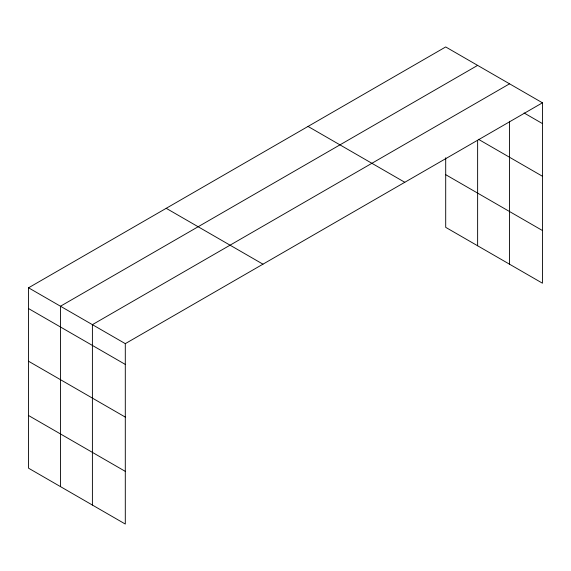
<?xml version="1.0" encoding="UTF-8"?>
<svg xmlns="http://www.w3.org/2000/svg" width="571" height="571" viewBox="0 0 571 571"><rect width="100%" height="100%" fill="white"/><g stroke="black" fill="none" stroke-linecap="round" stroke-linejoin="round"><path stroke-width="0.86" d="M542.45 102.809L445.701 46.95L28.55 287.798L28.55 468.191L125.299 524.05L125.299 343.649L542.45 102.809L542.45 283.202L445.701 227.351L445.701 157.767M477.627 65.387L60.476 306.227L60.476 486.62M509.553 83.816L92.402 324.656L92.402 505.057M524.092 112.987L542.45 123.586M478.391 139.274L542.45 176.261M445.701 174.676L542.45 230.527M308.04 126.434L404.789 182.285M166.211 208.315L262.96 264.173M28.55 287.798L125.299 343.649M28.55 308.568L125.299 364.426M28.55 361.243L125.299 417.101M28.55 415.517L125.299 471.375M509.553 121.273L509.553 264.216M477.627 140.616L477.627 245.78"/></g></svg>
